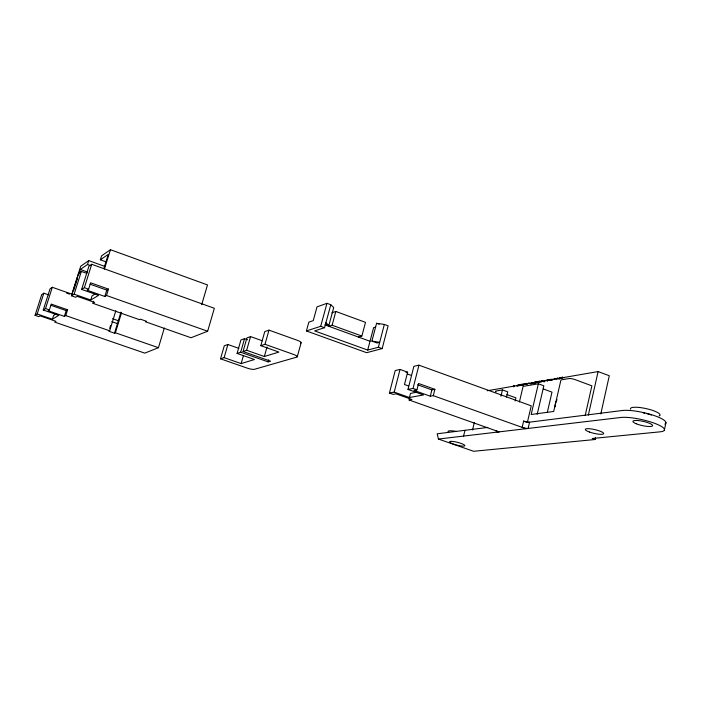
<?xml version="1.0" encoding="UTF-8"?>
<svg xmlns="http://www.w3.org/2000/svg" width="701" height="701" viewBox="0 0 701 701"><rect width="100%" height="100%" fill="white"/><g stroke="black" fill="none" stroke-linecap="round" stroke-linejoin="round"><path stroke-width="1.05" d="M555.052 406.939L555.218 404.898A6.458 3.128 -69.9 0 1 556.226 401.358M664.355 430.195L665.95 422.677M487.765 427.435L437.179 433.796L438.432 439.054L473.596 451.286L595.131 439.509L595.535 437.669M600.801 413.967L609.292 375.754L598.111 371.565L487.204 390.764M585.195 415.544L591.872 385.839L574.986 379.574A4.556 1.06 12.9 0 0 568.835 378.575L560.949 379.924L553.694 411.461L531.183 414.493L538.359 383.789L543.836 385.795L537.185 414.361M588.341 415.158L598.111 371.565M562.071 378.417L562.342 377.199L564.042 377.83M547.393 412.057L551.994 392.148L543.328 388.967M560.064 377.594L559.792 378.803L559.118 378.926L559.398 377.716L561.755 378.225M541.803 381.905L542.083 380.722L544.765 381.712M547.087 381.204L547.358 380.012L544.922 380.608M547.621 380.906L547.902 379.714L550.346 380.161L547.902 379.714M523.629 421.117L522.157 427.373A4.469 0.885 13.7 0 0 528.107 428.442L529.579 422.177A4.469 0.903 13.6 0 1 523.629 421.117L527.354 422.449L531.244 405.835L418.953 365.168L413.888 366.316L407.982 389.432L423.492 394.952L409.437 397.52L394.199 392.113L389.414 393.042L395.233 370.531L400.034 369.445L407.631 372.178L404.468 384.507L408.56 385.962M535.809 382.939L536.081 381.765L536.721 381.651L540.094 382.369M516.996 386.181L517.881 384.928L517.61 386.076M515.156 400.972L515.901 397.853L506.946 394.602M519.38 384.665L519.108 385.822L518.503 385.927L518.775 384.77L521.22 385.34M521.176 385.462L521.448 384.306L523.481 385.051M519.406 401.988L523.095 386.391L538.359 383.789M526.206 384.595L526.486 383.429L527.108 383.324L526.828 384.49M506.472 397.081L507.717 391.841L502.442 389.922L495.984 391.027A4.136 0.894 13.7 0 0 496.01 391.947M513.404 386.803L513.675 385.655L514.306 385.55L514.035 386.689M500.935 396.223L502.442 389.922M463.554 436.083L464.973 430.3M472.518 429.993L474.323 422.545M430.3 396.205L431.886 389.887L434.883 389.327L433.288 395.671L430.3 396.205L414.002 390.404L416.937 389.844L418.55 383.482L434.883 389.327M409.437 397.52L410.488 393.392L416.517 392.253M495.493 430.589A4.285 0.824 13.9 0 1 497.053 432.114L499.121 431.877L409.095 400.008L409.621 397.966M407.982 389.432L413.029 388.45L418.953 365.168M394.199 392.113L400.034 369.445M330.802 304.725L324.554 327.7L314.618 330.898L367.701 350.079L378.391 347.232L384.358 324.44L388.109 325.816L382.159 348.599L366.641 352.682L306.416 330.951L308.852 322.118L313.251 320.629L317.01 306.889L326.964 303.305L330.802 304.725L333.729 307.529L328.865 325.457L325.308 324.16M367.701 350.079L373.615 327.639L375.657 327.034M371.898 341.107L379.679 342.298L377.12 342.999L371.898 341.107L376.586 323.292L384.358 324.44M358.448 337.05L361.856 336.059L365.501 322.346L335.84 311.463L331.932 312.795M328.83 326.289L332.108 325.238L335.84 311.463M306.416 330.951L320.69 326.298L326.964 303.305M297.242 356.853L301.106 342.815M247.576 339.757L244.535 338.679L240.934 339.95L237.087 353.409L240.68 352.226L268.097 361.865L268.676 359.788M268.982 330.145L264.768 331.617L260.807 345.663L264.996 344.296L268.982 330.145L297.312 340.3A6.397 1.393 15.5 0 1 300.703 343.078M262.305 340.765L250.555 336.585L246.927 337.908L243.054 351.508L246.664 350.281L264.347 356.511L267.002 347.056M240.68 352.226L244.535 338.679M238.883 348.371L227.904 344.506L224.285 345.768L220.526 358.816L224.127 357.641L241.144 363.582L243.431 355.521M246.664 350.281L250.555 336.585M224.127 357.641L227.904 344.506M207.645 331.24L214.348 308.282L91.717 264.303L88.931 266.205L81.623 289.417L98.552 295.393L90.762 300.01L74.14 294.175L71.555 295.822L75.69 297.277L77.198 296.33L94.565 302.429L92.988 303.349L139.464 319.656L140.454 319.183L146.5 321.303L145.501 321.768L191.014 337.742L207.645 331.24L106.499 295.498L104.826 296.47L87.029 290.188L88.633 289.18L90.639 282.792L108.48 289.127L106.499 295.498M201.704 304.655L207.496 284.93L110.46 249.714L101.601 255.83L100.357 259.791L106.499 261.999M48.579 294.841L43.839 293.184L41.683 294.683L35.05 315.327L38.844 316.633L40.071 315.853L55.992 321.338L54.704 322.101L144.774 353.129L158.444 347.705L164.314 328.059M115.849 310.718L109.663 330.802L108.804 331.222L114.5 333.194L120.958 312.164M114.5 333.194L115.376 332.782L121.536 312.707M109.689 328.348L110.574 325.474M104.826 296.47L106.797 290.118L108.48 289.127M92.988 303.349L93.627 301.29M103.836 268.614L108.278 254.393L100.357 259.791M104.423 269.053L110.46 249.714M90.762 300.01L92.059 295.875L94.661 294.306M71.555 295.822L78.705 273.215L81.334 271.418L86.854 273.381M65.736 315.581L67.576 309.781L51.252 304.103L49.394 309.921L48.097 310.745L64.378 316.388L65.736 315.581L109.663 330.802M73.763 290.214L77.364 278.805M78.678 274.661L80.317 269.473L87.511 264.487L88.738 260.614L105.132 266.503M74.14 294.175L81.334 271.418M81.623 289.417L84.365 287.673L91.717 264.303M64.378 316.388L66.209 310.604L67.576 309.781M35.05 315.327L37.171 313.96L52.391 319.209L53.6 315.432L56.334 313.75M37.171 313.96L43.839 293.184M52.391 319.209L58.753 315.371L43.269 310.008L50.043 288.865L52.303 287.279L72.448 294.359L71.668 294.858L80.72 266.222L88.738 260.614M43.269 310.008L45.495 308.563L52.303 287.279M535.669 382.36L537.606 382.325M539.525 381.651L541.636 381.712M241.144 363.582L254.489 359.517L237.087 353.409M264.347 356.511L278.902 352.077L260.807 345.663M268.097 361.865L270.577 361.19L243.054 351.508M555.218 378.864L556.831 378.899M530.736 383.754L531.945 383.631M550.671 380.328L552.248 380.205M405.993 372.538L407.631 372.178M409.095 400.008L411.916 399.5L395.977 393.857L393.217 394.391L389.414 393.042M520.834 384.411L521.448 384.306M541.435 380.836L542.083 380.722M561.667 377.322L562.342 377.199M527.923 422.379L622.357 410.506A24.386 5.284 12.5 0 1 652.517 415.01A24.386 5.284 12.5 0 1 664.82 424.114M438.432 439.054L620.832 417.472A24.412 5.187 12.5 0 1 654.235 423.167A24.412 5.187 12.5 0 1 660 431.842L592.301 438.493L595.131 439.509M534.504 383.07L535.844 383.096M541.68 381.423C541.067 381.204 537.544 380.669 538.832 381.94M558.092 378.899L554.938 378.426L554.114 379.031M534.775 382.921L531.735 382.457L530.981 383.035M534.521 383.158L531.954 383.061M45.495 308.563L49.394 309.921M115.376 332.782L158.444 347.705M220.526 358.816L247.015 368.051A5.923 1.148 15.8 0 0 254.34 369.339L296.838 357.098A6.414 1.341 15.5 0 0 293.421 354.391L264.996 344.296M111.757 321.636L117.444 323.617M50.963 305.303L66.209 310.604M112.511 318.683L118.662 320.83M66.516 293.053L69.609 294.14M84.365 287.673L88.633 289.18M90.017 284.168L106.797 290.118M417.647 384.796L431.886 389.887M80.317 269.473L87.537 272.049M413.029 388.45L416.937 389.844M433.288 395.671L525.89 428.705M407.439 374.001L411.54 375.473M87.511 264.487L90.595 265.591M324.905 324.861L370.023 341.264M320.69 326.298L324.554 327.7M378.391 347.232L382.159 348.599M332.108 325.238L361.856 336.059M531.253 383.71L528.58 383.07L530.385 383.727M526.863 384.367L524.392 383.798L526.162 384.446M542.337 381.169L544.134 381.826M536.081 381.765L536.721 382.001L534.539 381.966A2.41 0.543 13.3 0 0 534.6 382.378M376.586 323.292L379.188 324.248M559.713 378.698L557.129 378.111L558.96 378.785M551.442 380.021L551.03 379.784A2.962 0.683 13.1 0 1 550.749 379.25L554.149 379.478L551.889 379.635M325.904 322.732L328.865 325.457M556.638 400.525A6.458 3.128 -69.9 0 1 557.093 399.754M448.123 431.904A11.856 2.199 14.2 0 1 456.167 431.387M643.159 412.889A15.168 3.303 12.4 0 1 644.727 413.204M647.058 413.756A15.168 3.303 12.4 0 1 651.457 415.045M659.781 415.553A15.15 3.347 12.4 0 1 659.142 415.938M630.576 409.226A15.15 3.347 12.4 0 1 644.613 408.289A15.15 3.347 12.4 0 1 660.062 415.08M522.911 384.052L522.631 385.208L523.253 385.103L523.524 383.946L522.911 384.052M452.233 443.61A7.921 1.42 14.3 0 0 464.772 445.845A7.921 1.42 14.3 0 0 454.651 441.718A7.921 1.42 14.3 0 0 452.233 443.61M636.219 423.763A10.121 2.164 12.5 0 0 652.438 425.963A10.121 2.164 12.5 0 0 639.557 420.723A10.121 2.164 12.5 0 0 636.219 423.763M589.488 432.044A9.455 1.928 13 0 0 603.692 433.63A9.455 1.928 13 0 0 590.277 428.802A9.455 1.928 13 0 0 589.488 432.044"/></g></svg>
